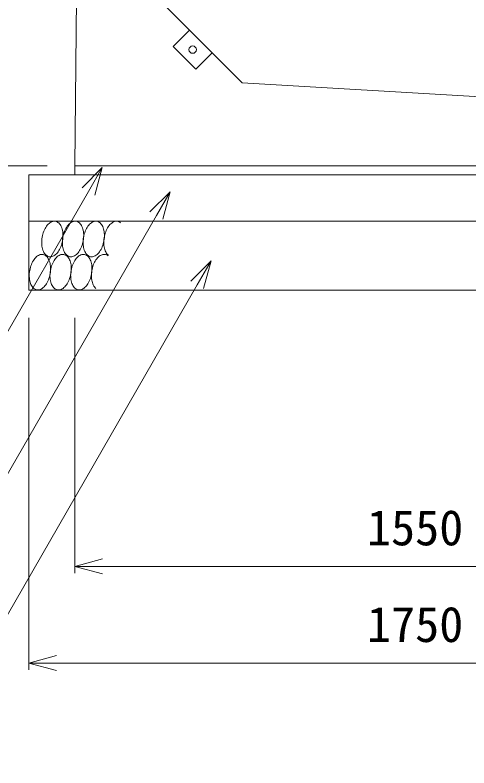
# Model space of a CAD drawing. Units: millimetres, scale not verified. Extents: x -1 to 252299, y 59402 to 118802.
# Drawn here: x 146266 to 149554, y 86621 to 92072 of the extents above; entities that cross this region are included whole.
import ezdxf
from ezdxf.enums import TextEntityAlignment as Align

# ---------------------------------------------------------------- set-up
doc = ezdxf.new("R2010")
doc.units = ezdxf.units.MM
doc.header["$LTSCALE"] = 300
for name, color, linetype, lineweight in [('0_2', 1, 'Continuous', 18), ('D-DCR', 7, 'Continuous', 18), ('D-STR', 1, 'Continuous', 18), ('D-STR-DIM', 7, 'Continuous', 18), ('D-STR-HTXT', 7, 'Continuous', 18)]:
    doc.layers.add(name, color=color, linetype=linetype, lineweight=lineweight)
doc.styles.add('ＭＳ ゴシック', font='')
doc.styles.get('ＭＳ ゴシック').set_extended_font_data('MS Gothic')

msp = doc.modelspace()

# ---------------------------------------------------------------- linework, layer by layer
at = {"layer": '0_2'}
for p, q in [((146898.1, 90967.1), (146751.7, 90820.7)), ((146898.1, 90967.1), (146798.1, 90793.9)), ((146844.5, 90767.1), (146898.1, 90967.1)), ((147390.2, 90793), (147243.7, 90646.6)), ((147390.2, 90793), (147290.1, 90619.8)), ((147336.6, 90593), (147390.2, 90793)), ((147686, 90291.3), (147539.8, 90144.7)), ((147686, 90291.3), (147586.2, 90118)), ((147632.6, 90091.3), (147686, 90291.3)), ((146699.8, 88080.4), (146899.8, 88134)), ((146899.8, 88026.8), (146699.8, 88080.4)), ((146699.8, 88080.4), (146899.8, 88080.4)), ((146366.5, 87380.4), (146566.5, 87434)), ((146566.5, 87326.8), (146366.5, 87380.4)), ((146366.5, 87380.4), (146566.5, 87380.4))]:
    msp.add_line(p, q, dxfattribs=at)
at = {"layer": 'D-DCR'}
for p, q in [((146494.4, 90542.7), (146489, 90534.5)), ((146500.2, 90550.1), (146494.4, 90542.7)), ((146506.3, 90556.8), (146500.2, 90550.1)), ((146512.6, 90562.7), (146506.3, 90556.8)), ((146519.1, 90567.8), (146512.6, 90562.7)), ((146525.8, 90571.9), (146519.1, 90567.8)), ((146532.5, 90575.1), (146525.8, 90571.9)), ((146539.2, 90577.4), (146532.5, 90575.1)), ((146545.9, 90578.7), (146539.2, 90577.4)), ((146552.6, 90579.1), (146545.9, 90578.7)), ((146559.1, 90578.4), (146552.6, 90579.1)), ((146565.4, 90576.8), (146559.1, 90578.4)), ((146571.6, 90574.2), (146565.4, 90576.8)), ((146577.4, 90570.7), (146571.6, 90574.2)), ((146583, 90566.2), (146577.4, 90570.7)), ((146588.2, 90560.9), (146583, 90566.2)), ((146593, 90554.8), (146588.2, 90560.9)), ((146597.4, 90547.8), (146593, 90554.8)), ((146601.3, 90540.1), (146597.4, 90547.8)), ((146604.7, 90531.7), (146601.3, 90540.1)), ((146644.4, 90542.7), (146639, 90534.5)), ((146650.2, 90550.1), (146644.4, 90542.7)), ((146656.3, 90556.8), (146650.2, 90550.1)), ((146662.6, 90562.7), (146656.3, 90556.8)), ((146669.1, 90567.8), (146662.6, 90562.7)), ((146675.8, 90571.9), (146669.1, 90567.8)), ((146682.5, 90575.1), (146675.8, 90571.9)), ((146689.2, 90577.4), (146682.5, 90575.1)), ((146695.9, 90578.7), (146689.2, 90577.4)), ((146702.6, 90579.1), (146695.9, 90578.7)), ((146709.1, 90578.4), (146702.6, 90579.1)), ((146715.4, 90576.8), (146709.1, 90578.4)), ((146721.6, 90574.2), (146715.4, 90576.8)), ((146727.4, 90570.7), (146721.6, 90574.2)), ((146733, 90566.2), (146727.4, 90570.7)), ((146738.2, 90560.9), (146733, 90566.2)), ((146743, 90554.8), (146738.2, 90560.9)), ((146747.4, 90547.8), (146743, 90554.8)), ((146751.3, 90540.1), (146747.4, 90547.8)), ((146754.7, 90531.7), (146751.3, 90540.1)), ((146794.4, 90542.7), (146789, 90534.5)), ((146800.2, 90550.1), (146794.4, 90542.7)), ((146806.3, 90556.8), (146800.2, 90550.1)), ((146812.6, 90562.7), (146806.3, 90556.8)), ((146819.1, 90567.8), (146812.6, 90562.7)), ((146825.8, 90571.9), (146819.1, 90567.8)), ((146832.5, 90575.1), (146825.8, 90571.9)), ((146839.2, 90577.4), (146832.5, 90575.1)), ((146845.9, 90578.7), (146839.2, 90577.4)), ((146852.6, 90579.1), (146845.9, 90578.7)), ((146859.1, 90578.4), (146852.6, 90579.1)), ((146865.4, 90576.8), (146859.1, 90578.4)), ((146871.6, 90574.2), (146865.4, 90576.8)), ((146877.4, 90570.7), (146871.6, 90574.2)), ((146883, 90566.2), (146877.4, 90570.7)), ((146888.2, 90560.9), (146883, 90566.2)), ((146893, 90554.8), (146888.2, 90560.9)), ((146897.4, 90547.8), (146893, 90554.8)), ((146901.3, 90540.1), (146897.4, 90547.8)), ((146904.7, 90531.7), (146901.3, 90540.1)), ((146942.1, 90539.3), (146936.8, 90530.9)), ((146947.8, 90547.1), (146942.1, 90539.3)), ((146953.7, 90554.1), (146947.8, 90547.1)), ((146960, 90560.4), (146953.7, 90554.1)), ((146966.4, 90565.8), (146960, 90560.4)), ((146973, 90570.3), (146966.4, 90565.8)), ((146979.6, 90573.9), (146973, 90570.3)), ((146986.4, 90576.6), (146979.6, 90573.9)), ((146993.1, 90578.3), (146986.4, 90576.6)), ((146999.8, 90579), (146993.1, 90578.3)), ((147006.4, 90578.8), (146999.8, 90579)), ((147012.8, 90577.6), (147006.4, 90578.8)), ((147019, 90575.4), (147012.8, 90577.6)), ((147025, 90572.3), (147019, 90575.4)), ((147030.7, 90568.2), (147025, 90572.3)), ((146467.7, 90485.4), (146464.9, 90474.5)), ((146471, 90496.1), (146467.7, 90485.4)), ((146474.8, 90506.4), (146471, 90496.1)), ((146479.1, 90516.3), (146474.8, 90506.4)), ((146483.8, 90525.7), (146479.1, 90516.3)), ((146489, 90534.5), (146483.8, 90525.7)), ((146607.6, 90522.7), (146604.7, 90531.7)), ((146610, 90513.2), (146607.6, 90522.7)), ((146611.8, 90503.1), (146610, 90513.2)), ((146613, 90492.7), (146611.8, 90503.1)), ((146613.6, 90481.9), (146613, 90492.7)), ((146617.7, 90485.4), (146614.9, 90474.5)), ((146621, 90496.1), (146617.7, 90485.4)), ((146624.8, 90506.4), (146621, 90496.1)), ((146629.1, 90516.3), (146624.8, 90506.4)), ((146633.8, 90525.7), (146629.1, 90516.3)), ((146639, 90534.5), (146633.8, 90525.7)), ((146757.6, 90522.7), (146754.7, 90531.7)), ((146760, 90513.2), (146757.6, 90522.7)), ((146761.8, 90503.1), (146760, 90513.2)), ((146763, 90492.7), (146761.8, 90503.1)), ((146763.6, 90481.9), (146763, 90492.7)), ((146767.7, 90485.4), (146764.9, 90474.5)), ((146771, 90496.1), (146767.7, 90485.4)), ((146774.8, 90506.4), (146771, 90496.1)), ((146779.1, 90516.3), (146774.8, 90506.4)), ((146783.8, 90525.7), (146779.1, 90516.3)), ((146789, 90534.5), (146783.8, 90525.7)), ((146907.6, 90522.7), (146904.7, 90531.7)), ((146910, 90513.2), (146907.6, 90522.7)), ((146911.8, 90503.1), (146910, 90513.2)), ((146913, 90492.7), (146911.8, 90503.1)), ((146913.6, 90481.9), (146913, 90492.7)), ((146919.6, 90491.7), (146916.5, 90480.9)), ((146923.2, 90502.1), (146919.6, 90491.7)), ((146927.3, 90512.2), (146923.2, 90502.1)), ((146931.8, 90521.8), (146927.3, 90512.2)), ((146936.8, 90530.9), (146931.8, 90521.8)), ((146459.9, 90441), (146459.3, 90429.8)), ((146459.3, 90429.8), (146459.4, 90418.8)), ((146461, 90452.2), (146459.9, 90441)), ((146462.7, 90463.4), (146461, 90452.2)), ((146464.9, 90474.5), (146462.7, 90463.4)), ((146608.1, 90426.3), (146610.4, 90437.4)), ((146609.9, 90441), (146609.3, 90429.8)), ((146609.3, 90429.8), (146609.4, 90418.8)), ((146611, 90452.2), (146609.9, 90441)), ((146610.4, 90437.4), (146612.1, 90448.6)), ((146612.7, 90463.4), (146611, 90452.2)), ((146612.1, 90448.6), (146613.2, 90459.8)), ((146614.9, 90474.5), (146612.7, 90463.4)), ((146613.2, 90459.8), (146613.7, 90470.9)), ((146613.7, 90470.9), (146613.6, 90481.9)), ((146758.1, 90426.3), (146760.4, 90437.4)), ((146759.9, 90441), (146759.3, 90429.8)), ((146759.3, 90429.8), (146759.4, 90418.8)), ((146761, 90452.2), (146759.9, 90441)), ((146760.4, 90437.4), (146762.1, 90448.6)), ((146762.7, 90463.4), (146761, 90452.2)), ((146762.1, 90448.6), (146763.2, 90459.8)), ((146764.9, 90474.5), (146762.7, 90463.4)), ((146763.2, 90459.8), (146763.7, 90470.9)), ((146763.7, 90470.9), (146763.6, 90481.9)), ((146908.1, 90426.3), (146910.4, 90437.4)), ((146909.6, 90436.3), (146909.3, 90425.2)), ((146910.4, 90447.5), (146909.6, 90436.3)), ((146911.9, 90458.7), (146910.4, 90447.5)), ((146910.4, 90437.4), (146912.1, 90448.6)), ((146913.9, 90469.9), (146911.9, 90458.7)), ((146912.1, 90448.6), (146913.2, 90459.8)), ((146913.2, 90459.8), (146913.7, 90470.9)), ((146913.7, 90470.9), (146913.6, 90481.9)), ((146916.5, 90480.9), (146913.9, 90469.9)), ((146459.4, 90418.8), (146460, 90408.1)), ((146460, 90408.1), (146461.3, 90397.7)), ((146461.3, 90397.7), (146463.1, 90387.6)), ((146463.1, 90387.6), (146465.4, 90378.1)), ((146465.4, 90378.1), (146468.3, 90369.1)), ((146584.1, 90366.3), (146589.2, 90375.1)), ((146589.2, 90375.1), (146593.9, 90384.5)), ((146593.9, 90384.5), (146598.2, 90394.4)), ((146598.2, 90394.4), (146602, 90404.7)), ((146602, 90404.7), (146605.3, 90415.3)), ((146605.3, 90415.3), (146608.1, 90426.3)), ((146609.4, 90418.8), (146610, 90408.1)), ((146610, 90408.1), (146611.3, 90397.7)), ((146611.3, 90397.7), (146613.1, 90387.6)), ((146613.1, 90387.6), (146615.4, 90378.1)), ((146615.4, 90378.1), (146618.3, 90369.1)), ((146734.1, 90366.3), (146739.2, 90375.1)), ((146739.2, 90375.1), (146743.9, 90384.5)), ((146743.9, 90384.5), (146748.2, 90394.4)), ((146748.2, 90394.4), (146752, 90404.7)), ((146752, 90404.7), (146755.3, 90415.3)), ((146755.3, 90415.3), (146758.1, 90426.3)), ((146759.4, 90418.8), (146760, 90408.1)), ((146760, 90408.1), (146761.3, 90397.7)), ((146761.3, 90397.7), (146763.1, 90387.6)), ((146763.1, 90387.6), (146765.4, 90378.1)), ((146765.4, 90378.1), (146768.3, 90369.1)), ((146884.1, 90366.3), (146889.2, 90375.1)), ((146889.2, 90375.1), (146893.9, 90384.5)), ((146893.9, 90384.5), (146898.2, 90394.4)), ((146898.2, 90394.4), (146902, 90404.7)), ((146902, 90404.7), (146905.3, 90415.3)), ((146905.3, 90415.3), (146908.1, 90426.3)), ((146909.3, 90425.2), (146909.6, 90414.3)), ((146909.6, 90414.3), (146910.5, 90403.7)), ((146910.5, 90403.7), (146911.9, 90393.4)), ((146911.9, 90393.4), (146914, 90383.6)), ((146914, 90383.6), (146916.6, 90374.2)), ((146422.6, 90322.7), (146416.3, 90316.8)), ((146429.1, 90327.8), (146422.6, 90322.7)), ((146435.8, 90331.9), (146429.1, 90327.8)), ((146442.5, 90335.1), (146435.8, 90331.9)), ((146449.2, 90337.4), (146442.5, 90335.1)), ((146455.9, 90338.7), (146449.2, 90337.4)), ((146462.6, 90339.1), (146455.9, 90338.7)), ((146469.1, 90338.4), (146462.6, 90339.1)), ((146468.3, 90369.1), (146471.7, 90360.7)), ((146475.4, 90336.8), (146469.1, 90338.4)), ((146471.7, 90360.7), (146475.7, 90353)), ((146481.6, 90334.2), (146475.4, 90336.8)), ((146475.7, 90353), (146480, 90346)), ((146480, 90346), (146484.8, 90339.9)), ((146487.4, 90330.7), (146481.6, 90334.2)), ((146484.8, 90339.9), (146490, 90334.5)), ((146493, 90326.2), (146487.4, 90330.7)), ((146490, 90334.5), (146495.6, 90330.1)), ((146498.2, 90320.9), (146493, 90326.2)), ((146495.6, 90330.1), (146501.5, 90326.6)), ((146503, 90314.8), (146498.2, 90320.9)), ((146501.5, 90326.6), (146507.6, 90324)), ((146507.6, 90324), (146513.9, 90322.4)), ((146513.9, 90322.4), (146520.5, 90321.7)), ((146520.5, 90321.7), (146527.1, 90322)), ((146527.1, 90322), (146533.8, 90323.4)), ((146533.8, 90323.4), (146540.6, 90325.6)), ((146540.6, 90325.6), (146547.3, 90328.9)), ((146547.3, 90328.9), (146553.9, 90333)), ((146553.9, 90333), (146560.4, 90338)), ((146560.4, 90338), (146566.7, 90343.9)), ((146572.6, 90322.7), (146566.3, 90316.8)), ((146566.7, 90343.9), (146572.8, 90350.7)), ((146579.1, 90327.8), (146572.6, 90322.7)), ((146572.8, 90350.7), (146578.6, 90358.1)), ((146578.6, 90358.1), (146584.1, 90366.3)), ((146585.8, 90331.9), (146579.1, 90327.8)), ((146592.5, 90335.1), (146585.8, 90331.9)), ((146599.2, 90337.4), (146592.5, 90335.1)), ((146605.9, 90338.7), (146599.2, 90337.4)), ((146612.6, 90339.1), (146605.9, 90338.7)), ((146619.1, 90338.4), (146612.6, 90339.1)), ((146618.3, 90369.1), (146621.7, 90360.7)), ((146625.4, 90336.8), (146619.1, 90338.4)), ((146621.7, 90360.7), (146625.7, 90353)), ((146631.6, 90334.2), (146625.4, 90336.8)), ((146625.7, 90353), (146630, 90346)), ((146630, 90346), (146634.8, 90339.9)), ((146637.4, 90330.7), (146631.6, 90334.2)), ((146634.8, 90339.9), (146640, 90334.5)), ((146643, 90326.2), (146637.4, 90330.7)), ((146640, 90334.5), (146645.6, 90330.1)), ((146648.2, 90320.9), (146643, 90326.2)), ((146645.6, 90330.1), (146651.5, 90326.6)), ((146653, 90314.8), (146648.2, 90320.9)), ((146651.5, 90326.6), (146657.6, 90324)), ((146657.6, 90324), (146663.9, 90322.4)), ((146663.9, 90322.4), (146670.5, 90321.7)), ((146670.5, 90321.7), (146677.1, 90322)), ((146677.1, 90322), (146683.8, 90323.4)), ((146683.8, 90323.4), (146690.6, 90325.6)), ((146690.6, 90325.6), (146697.3, 90328.9)), ((146697.3, 90328.9), (146703.9, 90333)), ((146703.9, 90333), (146710.4, 90338)), ((146710.4, 90338), (146716.7, 90343.9)), ((146722.6, 90322.7), (146716.3, 90316.8)), ((146716.7, 90343.9), (146722.8, 90350.7)), ((146729.1, 90327.8), (146722.6, 90322.7)), ((146722.8, 90350.7), (146728.6, 90358.1)), ((146728.6, 90358.1), (146734.1, 90366.3)), ((146735.8, 90331.9), (146729.1, 90327.8)), ((146742.5, 90335.1), (146735.8, 90331.9)), ((146749.2, 90337.4), (146742.5, 90335.1)), ((146755.9, 90338.7), (146749.2, 90337.4)), ((146762.6, 90339.1), (146755.9, 90338.7)), ((146769.1, 90338.4), (146762.6, 90339.1)), ((146768.3, 90369.1), (146771.7, 90360.7)), ((146775.4, 90336.8), (146769.1, 90338.4)), ((146771.7, 90360.7), (146775.7, 90353)), ((146781.6, 90334.2), (146775.4, 90336.8)), ((146775.7, 90353), (146780, 90346)), ((146780, 90346), (146784.8, 90339.9)), ((146787.4, 90330.7), (146781.6, 90334.2)), ((146784.8, 90339.9), (146790, 90334.5)), ((146793, 90326.2), (146787.4, 90330.7)), ((146790, 90334.5), (146795.6, 90330.1)), ((146798.2, 90320.9), (146793, 90326.2)), ((146795.6, 90330.1), (146801.5, 90326.6)), ((146803, 90314.8), (146798.2, 90320.9)), ((146801.5, 90326.6), (146807.6, 90324)), ((146807.6, 90324), (146813.9, 90322.4)), ((146813.9, 90322.4), (146820.5, 90321.7)), ((146820.5, 90321.7), (146827.1, 90322)), ((146827.1, 90322), (146833.8, 90323.4)), ((146833.8, 90323.4), (146840.6, 90325.6)), ((146840.6, 90325.6), (146847.3, 90328.9)), ((146847.3, 90328.9), (146853.9, 90333)), ((146853.9, 90333), (146860.4, 90338)), ((146860.4, 90338), (146866.7, 90343.9)), ((146866.7, 90343.9), (146872.8, 90350.7)), ((146876.4, 90325.8), (146870, 90320.4)), ((146872.8, 90350.7), (146878.6, 90358.1)), ((146883, 90330.3), (146876.4, 90325.8)), ((146878.6, 90358.1), (146884.1, 90366.3)), ((146889.6, 90333.9), (146883, 90330.3)), ((146896.4, 90336.6), (146889.6, 90333.9)), ((146903.1, 90338.3), (146896.4, 90336.6)), ((146909.8, 90339), (146903.1, 90338.3)), ((146916.4, 90338.8), (146909.8, 90339)), ((146922.8, 90337.6), (146916.4, 90338.8)), ((146916.6, 90374.2), (146919.7, 90365.5)), ((146919.7, 90365.5), (146923.3, 90357.4)), ((146929, 90335.4), (146922.8, 90337.6)), ((146923.3, 90357.4), (146927.4, 90350)), ((146927.4, 90350), (146932, 90343.3)), ((146935, 90332.3), (146929, 90335.4)), ((146932, 90343.3), (146937, 90337.5)), ((146940.7, 90328.2), (146935, 90332.3)), ((146937, 90337.5), (146942.3, 90332.6)), ((146384.8, 90266.4), (146381, 90256.1)), ((146389.1, 90276.3), (146384.8, 90266.4)), ((146393.8, 90285.7), (146389.1, 90276.3)), ((146399, 90294.5), (146393.8, 90285.7)), ((146404.4, 90302.7), (146399, 90294.5)), ((146410.2, 90310.1), (146404.4, 90302.7)), ((146416.3, 90316.8), (146410.2, 90310.1)), ((146507.4, 90307.8), (146503, 90314.8)), ((146511.3, 90300.1), (146507.4, 90307.8)), ((146514.7, 90291.7), (146511.3, 90300.1)), ((146517.6, 90282.7), (146514.7, 90291.7)), ((146520, 90273.2), (146517.6, 90282.7)), ((146521.8, 90263.1), (146520, 90273.2)), ((146534.8, 90266.4), (146531, 90256.1)), ((146539.1, 90276.3), (146534.8, 90266.4)), ((146543.8, 90285.7), (146539.1, 90276.3)), ((146549, 90294.5), (146543.8, 90285.7)), ((146554.4, 90302.7), (146549, 90294.5)), ((146560.2, 90310.1), (146554.4, 90302.7)), ((146566.3, 90316.8), (146560.2, 90310.1)), ((146657.4, 90307.8), (146653, 90314.8)), ((146661.3, 90300.1), (146657.4, 90307.8)), ((146664.7, 90291.7), (146661.3, 90300.1)), ((146667.6, 90282.7), (146664.7, 90291.7)), ((146670, 90273.2), (146667.6, 90282.7)), ((146671.8, 90263.1), (146670, 90273.2)), ((146684.8, 90266.4), (146681, 90256.1)), ((146689.1, 90276.3), (146684.8, 90266.4)), ((146693.8, 90285.7), (146689.1, 90276.3)), ((146699, 90294.5), (146693.8, 90285.7)), ((146704.4, 90302.7), (146699, 90294.5)), ((146710.2, 90310.1), (146704.4, 90302.7)), ((146716.3, 90316.8), (146710.2, 90310.1)), ((146807.4, 90307.8), (146803, 90314.8)), ((146811.3, 90300.1), (146807.4, 90307.8)), ((146814.7, 90291.7), (146811.3, 90300.1)), ((146817.6, 90282.7), (146814.7, 90291.7)), ((146820, 90273.2), (146817.6, 90282.7)), ((146821.8, 90263.1), (146820, 90273.2)), ((146837.3, 90272.2), (146833.2, 90262.1)), ((146841.8, 90281.8), (146837.3, 90272.2)), ((146846.8, 90290.9), (146841.8, 90281.8)), ((146852.1, 90299.3), (146846.8, 90290.9)), ((146857.8, 90307.1), (146852.1, 90299.3)), ((146863.7, 90314.1), (146857.8, 90307.1)), ((146870, 90320.4), (146863.7, 90314.1)), ((146371, 90212.2), (146369.9, 90201)), ((146372.7, 90223.4), (146371, 90212.2)), ((146374.9, 90234.5), (146372.7, 90223.4)), ((146377.7, 90245.4), (146374.9, 90234.5)), ((146381, 90256.1), (146377.7, 90245.4)), ((146521, 90212.2), (146519.9, 90201)), ((146522.7, 90223.4), (146521, 90212.2)), ((146523, 90252.7), (146521.8, 90263.1)), ((146522.1, 90208.6), (146523.2, 90219.8)), ((146524.9, 90234.5), (146522.7, 90223.4)), ((146523.6, 90241.9), (146523, 90252.7)), ((146523.2, 90219.8), (146523.7, 90230.9)), ((146523.7, 90230.9), (146523.6, 90241.9)), ((146527.7, 90245.4), (146524.9, 90234.5)), ((146531, 90256.1), (146527.7, 90245.4)), ((146671, 90212.2), (146669.9, 90201)), ((146672.7, 90223.4), (146671, 90212.2)), ((146673, 90252.7), (146671.8, 90263.1)), ((146672.1, 90208.6), (146673.2, 90219.8)), ((146674.9, 90234.5), (146672.7, 90223.4)), ((146673.6, 90241.9), (146673, 90252.7)), ((146673.2, 90219.8), (146673.7, 90230.9)), ((146673.7, 90230.9), (146673.6, 90241.9)), ((146677.7, 90245.4), (146674.9, 90234.5)), ((146681, 90256.1), (146677.7, 90245.4)), ((146821.9, 90218.7), (146820.4, 90207.5)), ((146823, 90252.7), (146821.8, 90263.1)), ((146823.9, 90229.9), (146821.9, 90218.7)), ((146822.1, 90208.6), (146823.2, 90219.8)), ((146823.6, 90241.9), (146823, 90252.7)), ((146823.2, 90219.8), (146823.7, 90230.9)), ((146823.7, 90230.9), (146823.6, 90241.9)), ((146826.5, 90240.9), (146823.9, 90229.9)), ((146829.6, 90251.7), (146826.5, 90240.9)), ((146833.2, 90262.1), (146829.6, 90251.7)), ((146369.9, 90201), (146369.3, 90189.8)), ((146369.3, 90189.8), (146369.4, 90178.8)), ((146369.4, 90178.8), (146370, 90168.1)), ((146370, 90168.1), (146371.3, 90157.7)), ((146371.3, 90157.7), (146373.1, 90147.6)), ((146508.2, 90154.4), (146512, 90164.7)), ((146512, 90164.7), (146515.3, 90175.3)), ((146515.3, 90175.3), (146518.1, 90186.3)), ((146518.1, 90186.3), (146520.4, 90197.4)), ((146519.9, 90201), (146519.3, 90189.8)), ((146519.3, 90189.8), (146519.4, 90178.8)), ((146519.4, 90178.8), (146520, 90168.1)), ((146520, 90168.1), (146521.3, 90157.7)), ((146520.4, 90197.4), (146522.1, 90208.6)), ((146521.3, 90157.7), (146523.1, 90147.6)), ((146658.2, 90154.4), (146662, 90164.7)), ((146662, 90164.7), (146665.3, 90175.3)), ((146665.3, 90175.3), (146668.1, 90186.3)), ((146668.1, 90186.3), (146670.4, 90197.4)), ((146669.9, 90201), (146669.3, 90189.8)), ((146669.3, 90189.8), (146669.4, 90178.8)), ((146669.4, 90178.8), (146670, 90168.1)), ((146670, 90168.1), (146671.3, 90157.7)), ((146670.4, 90197.4), (146672.1, 90208.6)), ((146671.3, 90157.7), (146673.1, 90147.6)), ((146808.2, 90154.4), (146812, 90164.7)), ((146812, 90164.7), (146815.3, 90175.3)), ((146815.3, 90175.3), (146818.1, 90186.3)), ((146818.1, 90186.3), (146820.4, 90197.4)), ((146819.6, 90196.3), (146819.3, 90185.2)), ((146819.3, 90185.2), (146819.6, 90174.3)), ((146820.4, 90207.5), (146819.6, 90196.3)), ((146819.6, 90174.3), (146820.5, 90163.7)), ((146820.4, 90197.4), (146822.1, 90208.6)), ((146820.5, 90163.7), (146821.9, 90153.4)), ((146373.1, 90147.6), (146375.4, 90138.1)), ((146375.4, 90138.1), (146378.3, 90129.1)), ((146378.3, 90129.1), (146381.7, 90120.7)), ((146381.7, 90120.7), (146385.7, 90113)), ((146385.7, 90113), (146390, 90106)), ((146390, 90106), (146394.8, 90099.9)), ((146470.4, 90098), (146476.7, 90103.9)), ((146476.7, 90103.9), (146482.8, 90110.7)), ((146482.8, 90110.7), (146488.6, 90118.1)), ((146488.6, 90118.1), (146494.1, 90126.3)), ((146494.1, 90126.3), (146499.2, 90135.1)), ((146499.2, 90135.1), (146503.9, 90144.5)), ((146503.9, 90144.5), (146508.2, 90154.4)), ((146523.1, 90147.6), (146525.4, 90138.1)), ((146525.4, 90138.1), (146528.3, 90129.1)), ((146528.3, 90129.1), (146531.7, 90120.7)), ((146531.7, 90120.7), (146535.7, 90113)), ((146535.7, 90113), (146540, 90106)), ((146540, 90106), (146544.8, 90099.9)), ((146620.4, 90098), (146626.7, 90103.9)), ((146626.7, 90103.9), (146632.8, 90110.7)), ((146632.8, 90110.7), (146638.6, 90118.1)), ((146638.6, 90118.1), (146644.1, 90126.3)), ((146644.1, 90126.3), (146649.2, 90135.1)), ((146649.2, 90135.1), (146653.9, 90144.5)), ((146653.9, 90144.5), (146658.2, 90154.4)), ((146673.1, 90147.6), (146675.4, 90138.1)), ((146675.4, 90138.1), (146678.3, 90129.1)), ((146678.3, 90129.1), (146681.7, 90120.7)), ((146681.7, 90120.7), (146685.7, 90113)), ((146685.7, 90113), (146690, 90106)), ((146690, 90106), (146694.8, 90099.9)), ((146770.4, 90098), (146776.7, 90103.9)), ((146776.7, 90103.9), (146782.8, 90110.7)), ((146782.8, 90110.7), (146788.6, 90118.1)), ((146788.6, 90118.1), (146794.1, 90126.3)), ((146794.1, 90126.3), (146799.2, 90135.1)), ((146799.2, 90135.1), (146803.9, 90144.5)), ((146803.9, 90144.5), (146808.2, 90154.4)), ((146821.9, 90153.4), (146824, 90143.6)), ((146824, 90143.6), (146826.6, 90134.2)), ((146826.6, 90134.2), (146829.7, 90125.5)), ((146829.7, 90125.5), (146833.3, 90117.4)), ((146833.3, 90117.4), (146837.4, 90110)), ((146837.4, 90110), (146842, 90103.3)), ((146842, 90103.3), (146847, 90097.5)), ((146394.8, 90099.9), (146400, 90094.5)), ((146400, 90094.5), (146405.6, 90090.1)), ((146405.6, 90090.1), (146411.5, 90086.6)), ((146411.5, 90086.6), (146417.6, 90084)), ((146417.6, 90084), (146423.9, 90082.4)), ((146423.9, 90082.4), (146430.5, 90081.7)), ((146430.5, 90081.7), (146437.1, 90082)), ((146437.1, 90082), (146443.8, 90083.4)), ((146443.8, 90083.4), (146450.6, 90085.6)), ((146450.6, 90085.6), (146457.3, 90088.9)), ((146457.3, 90088.9), (146463.9, 90093)), ((146463.9, 90093), (146470.4, 90098)), ((146544.8, 90099.9), (146550, 90094.5)), ((146550, 90094.5), (146555.6, 90090.1)), ((146555.6, 90090.1), (146561.5, 90086.6)), ((146561.5, 90086.6), (146567.6, 90084)), ((146567.6, 90084), (146573.9, 90082.4)), ((146573.9, 90082.4), (146580.5, 90081.7)), ((146580.5, 90081.7), (146587.1, 90082)), ((146587.1, 90082), (146593.8, 90083.4)), ((146593.8, 90083.4), (146600.6, 90085.6)), ((146600.6, 90085.6), (146607.3, 90088.9)), ((146607.3, 90088.9), (146613.9, 90093)), ((146613.9, 90093), (146620.4, 90098)), ((146694.8, 90099.9), (146700, 90094.5)), ((146700, 90094.5), (146705.6, 90090.1)), ((146705.6, 90090.1), (146711.5, 90086.6)), ((146711.5, 90086.6), (146717.6, 90084)), ((146717.6, 90084), (146723.9, 90082.4)), ((146723.9, 90082.4), (146730.5, 90081.7)), ((146730.5, 90081.7), (146737.1, 90082)), ((146737.1, 90082), (146743.8, 90083.4)), ((146743.8, 90083.4), (146750.6, 90085.6)), ((146750.6, 90085.6), (146757.3, 90088.9)), ((146757.3, 90088.9), (146763.9, 90093)), ((146763.9, 90093), (146770.4, 90098)), ((146847, 90097.5), (146852.3, 90092.6))]:
    msp.add_line(p, q, dxfattribs=at)
at = {"layer": 'D-STR'}
for p, q in [((146699.8, 90980.4), (146786.5, 99647.1)), ((147311.8, 92180.4), (147911.8, 91580.4)), ((147529.3, 91962.9), (147411.5, 91845)), ((147694.3, 91797.9), (147529.3, 91962.9)), ((147411.5, 91845), (147576.5, 91680)), ((147576.5, 91680), (147694.3, 91797.9)), ((151866.5, 91347.1), (147911.8, 91580.4)), ((146699.8, 90980.4), (146699.8, 90913.7)), ((151866.5, 90980.4), (146699.8, 90980.4)), ((146366.5, 90913.7), (146366.5, 90080.4)), ((146366.5, 90913.7), (152199.8, 90913.7)), ((152199.8, 90580.4), (146366.5, 90580.4)), ((146366.5, 90080.4), (152199.8, 90080.4))]:
    msp.add_line(p, q, dxfattribs=at)
msp.add_circle((147552.9, 91821.5), 26.7, dxfattribs=at)
at = {"layer": 'D-STR-DIM'}
for p, q in [((146499.8, 90980.4), (143616.5, 90980.4)), ((146499.8, 90980.4), (143616.5, 90980.4)), ((146366.5, 89880.4), (146366.5, 87330.4)), ((146699.8, 89880.4), (146699.8, 88030.4)), ((146899.8, 88080.4), (151666.5, 88080.4)), ((146566.5, 87380.4), (151999.8, 87380.4))]:
    msp.add_line(p, q, dxfattribs=at)
at = {"layer": 'D-STR-HTXT'}
for p, q in [((146798.1, 90793.9), (145543.4, 88620.8)), ((147290.1, 90619.8), (145558.2, 87620.8)), ((147586.2, 90118), (145572.9, 86620.8))]:
    msp.add_line(p, q, dxfattribs=at)

# ---------------------------------------------------------------- texts
at = {"layer": 'D-STR-DIM', "color": 1, "style": 'ＭＳ ゴシック'}
for s, p in [('1550', (148815, 88155.4)), ('1750', (148815, 87455.4))]:
    msp.add_text(s, height=256.6, dxfattribs=at).set_placement(p, align=Align.BOTTOM_LEFT)

doc.saveas('drawing.dxf')
